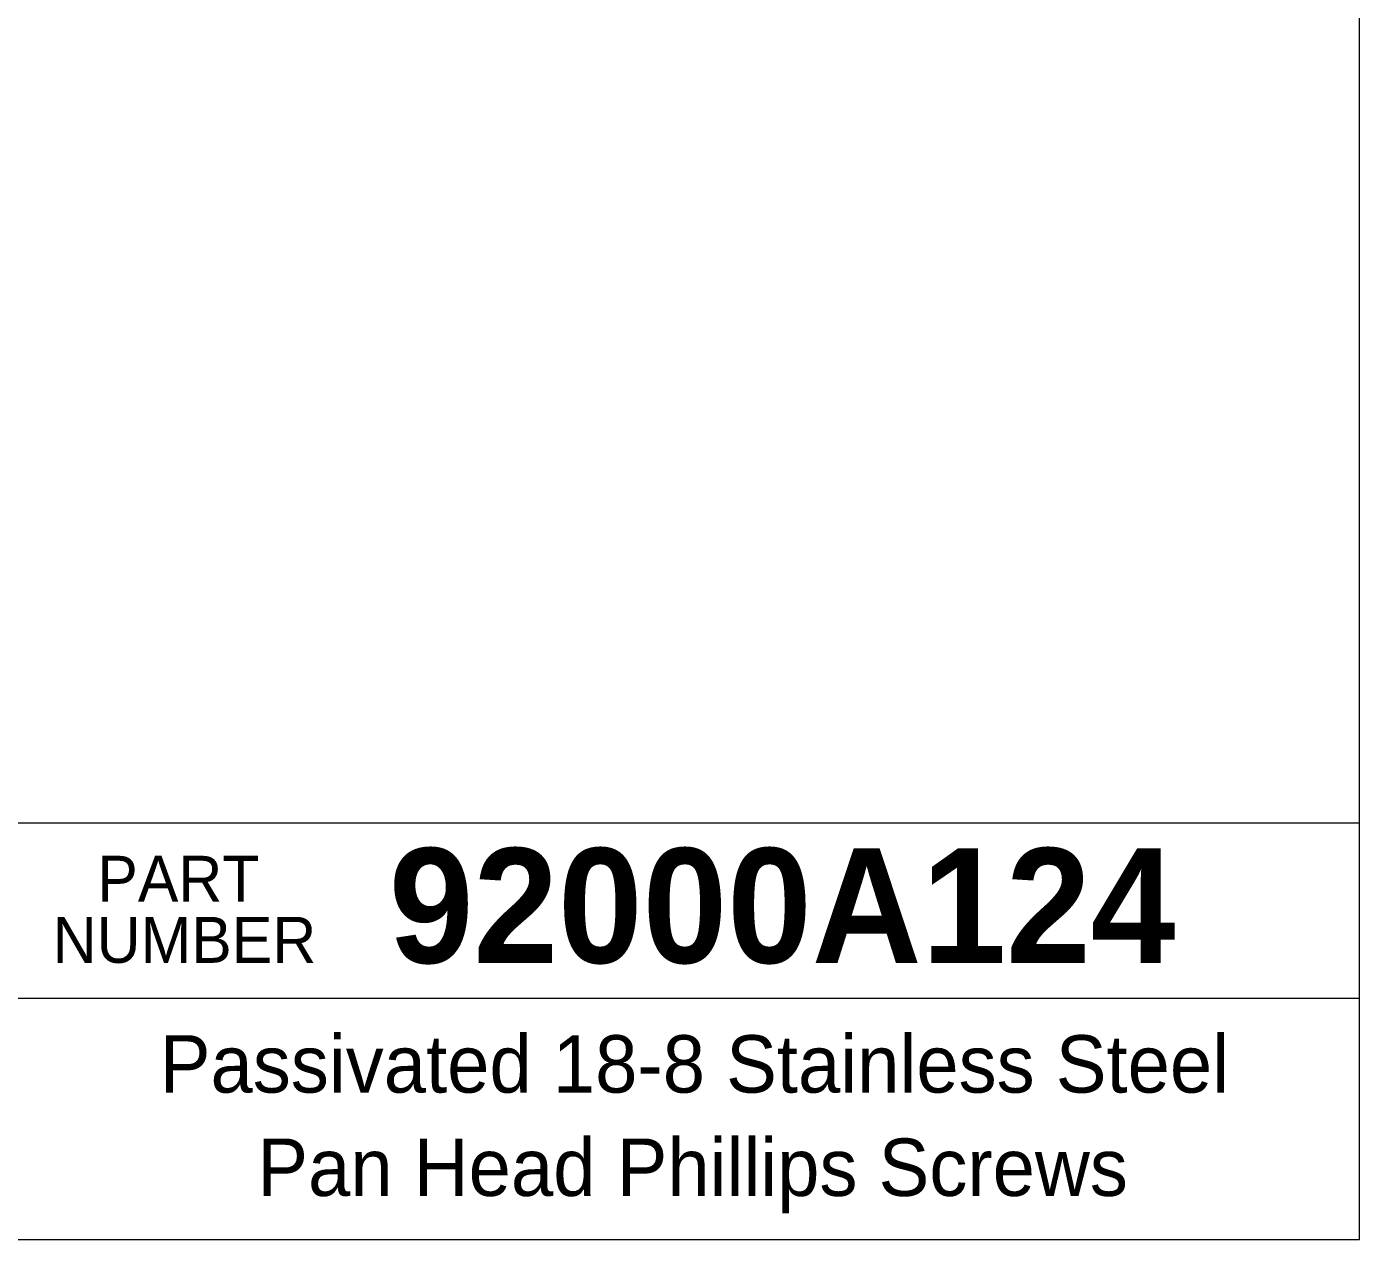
# Model space of a CAD drawing. Header units: millimetres. Extents: x 0.9 to 38.7, y 0.9 to 29.7.
# Drawn here: x 30.02 to 38.73, y 0.9 to 8.83 of the extents above; entities that cross this region are included whole.
import ezdxf

# ---------------------------------------------------------------- set-up
doc = ezdxf.new("R2010")
doc.units = ezdxf.units.MM
doc.header["$LTSCALE"] = 0.14184
doc.linetypes.add('SLD-Solid', pattern=[0])
doc.styles.add('SLDTEXTSTYLE0', font='ARIAL.TTF', dxfattribs={"width": 0.948})
doc.styles.add('SLDTEXTSTYLE1', font='ARIALBD.TTF', dxfattribs={"width": 0.948})

# ---------------------------------------------------------------- blocks, each defined once
blk = doc.blocks.new('SW_NOTE_0')
at = {"color": 0, "linetype": 'SLD-Solid', "lineweight": 18, "insert": (0.896, 0.387), "char_height": 0.30023, "attachment_point": 2, "style": 'SLDTEXTSTYLE0'}
blk.add_mtext('NUMBER', dxfattribs=at)
blk = doc.blocks.new('SW_NOTE_0_1')
at = {"color": 0, "linetype": 'SLD-Solid', "lineweight": 18, "insert": (0.5442, 0.387), "char_height": 0.30023, "attachment_point": 2, "style": 'SLDTEXTSTYLE0'}
blk.add_mtext('PART', dxfattribs=at)
blk = doc.blocks.new('Part Number Tag')
at = {"color": 7, "linetype": 'SLD-Solid', "lineweight": 18}
for name, p in [('SW_NOTE_0_1', (-0.5392, 0.0139)), ('SW_NOTE_0', (-0.8513, -0.3857))]:
    blk.add_blockref(name, p, dxfattribs=at)

msp = doc.modelspace()

# ---------------------------------------------------------------- linework, layer by layer
at = {"color": 7, "linetype": 'SLD-Solid', "lineweight": 18}
for p, q in [((38.7294, 0.9007), (38.7294, 29.7226)), ((38.7294, 3.6217), (22.0393, 3.6217)), ((22.0393, 2.4769), (38.7294, 2.4769)), ((0.9007, 0.9007), (38.7294, 0.9007))]:
    msp.add_line(p, q, dxfattribs=at)

# ---------------------------------------------------------------- block references
at = {"color": 7, "linetype": 'Continuous'}
msp.add_blockref('Part Number Tag', (31.0057, 3.007), dxfattribs=at)

# ---------------------------------------------------------------- texts
at = {"color": 7, "linetype": 'Continuous', "lineweight": 0, "attachment_point": 2}
for s, insert, char_height, style in [('92000A124', (34.9567, 3.4578), 0.75057, 'SLDTEXTSTYLE1'), ('Passivated 18-8 Stainless Steel', (34.3836, 2.2351), 0.375285, 'SLDTEXTSTYLE0'), ('Pan Head Phillips Screws', (34.3714, 1.5596), 0.375285, 'SLDTEXTSTYLE0')]:
    msp.add_mtext(s, dxfattribs=dict(at, insert=insert, char_height=char_height, style=style))

doc.saveas('drawing.dxf')
